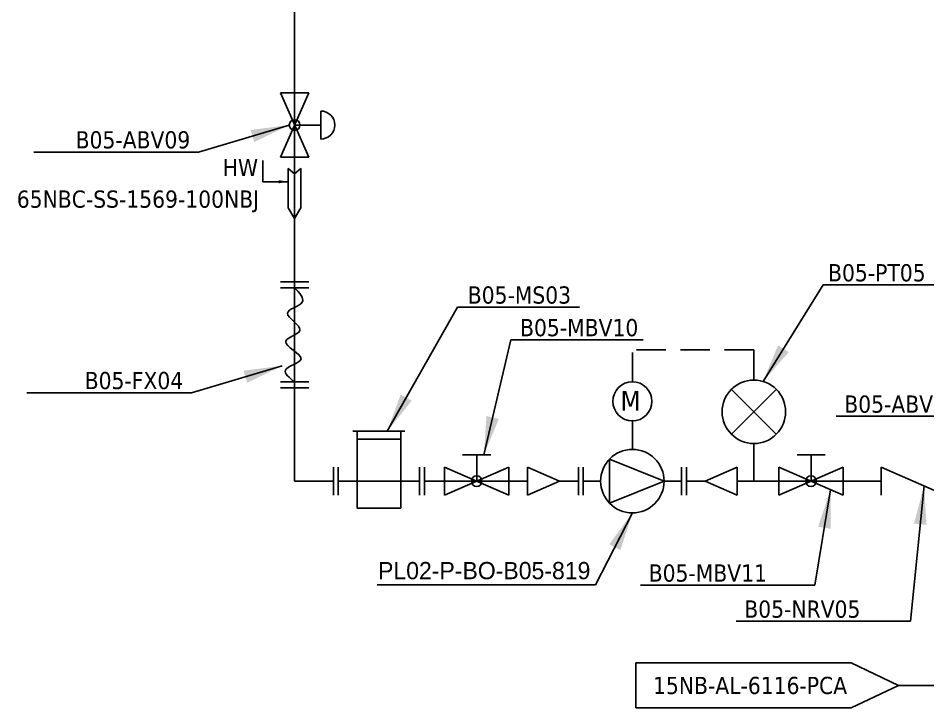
# Model space of a CAD drawing. Header units: millimetres. Extents: x -6314 to 11113, y -129 to 3675.
# Drawn here: x -2548 to -1958, y 1038 to 1485 of the extents above; entities that cross this region are included whole.
import ezdxf

# ---------------------------------------------------------------- set-up
doc = ezdxf.new("R2010")
doc.units = ezdxf.units.MM
doc.linetypes.add('HIDDEN', pattern=[9.525, 6.35, -3.175])
for name, color, linetype in [('CA LINE', 5, 'Continuous'), ('Equipment', 123, 'Continuous'), ('HW LINE', 1, 'Continuous'), ('INTRUMENT', 3, 'HIDDEN'), ('Reference', 6, 'Continuous')]:
    doc.layers.add(name, color=color, linetype=linetype)
doc.dimstyles.new('ISO-25', dxfattribs={"dimtxt": 2.5, "dimasz": 2.5, "dimexe": 1.25, "dimexo": 0.625, "dimtad": 1, "dimtxsty": 'Standard', "dimcen": 2.5, "dimadec": 0, "dimazin": 0, "dimtfac": 1, "dimtmove": 0, "dimatfit": 3, "dimfxl": 1, "dimarcsym": 0})

msp = doc.modelspace()

# ---------------------------------------------------------------- linework, layer by layer
for p, q in [((-2368.67, 1279.74), (-2368.67, 1442.08)), ((-2368.67, 1184.91), (-2368.67, 1279.74)), ((-2368.67, 1184.91), (-2343.54, 1184.91)), ((-2284.43, 1184.91), (-2217.54, 1184.91)), ((-2196.75, 1184.91), (-2184.53, 1184.91)), ((-2114.47, 1184.91), (-2102.26, 1184.91)), ((-2081.46, 1184.91), (-1988.04, 1184.91))]:
    msp.add_line(p, q)
at = {"linetype": 'Continuous', "lineweight": -3}
for p, q in [((-2359.54, 1395.13), (-2377.79, 1436.72)), ((-2359.54, 1436.72), (-2377.79, 1395.13)), ((-2359.54, 1436.72), (-2377.79, 1436.72)), ((-2351.7, 1406.82), (-2351.7, 1425.02)), ((-2368.67, 1415.92), (-2351.7, 1415.92)), ((-2377.79, 1395.13), (-2359.54, 1395.13)), ((-2359.54, 1314.2), (-2377.79, 1314.2)), ((-2359.54, 1310.4), (-2377.79, 1310.4)), ((-2359.54, 1249.28), (-2377.79, 1249.28)), ((-2359.54, 1245.48), (-2377.79, 1245.48)), ((-2085.23, 1244.46), (-2056.11, 1215.34)), ((-2085.23, 1215.34), (-2056.11, 1244.46)), ((-2070.67, 1184.91), (-2070.67, 1209.3)), ((-2241.44, 1201.87), (-2259.64, 1201.87)), ((-2250.54, 1184.91), (-2250.54, 1201.87)), ((-2024.48, 1201.87), (-2042.67, 1201.87)), ((-2033.58, 1184.91), (-2033.58, 1201.87)), ((-2343.54, 1175.78), (-2343.54, 1194.03)), ((-2284.43, 1175.78), (-2284.43, 1194.03)), ((-2229.75, 1194.03), (-2271.33, 1175.78)), ((-2271.33, 1194.03), (-2229.75, 1175.78)), ((-2271.33, 1194.03), (-2271.33, 1175.78)), ((-2229.75, 1175.78), (-2229.75, 1194.03)), ((-2217.54, 1194.03), (-2196.75, 1184.91)), ((-2217.54, 1194.03), (-2217.54, 1175.78)), ((-2184.53, 1175.78), (-2184.53, 1194.03)), ((-2114.47, 1175.78), (-2114.47, 1194.03)), ((-2081.46, 1194.03), (-2102.26, 1184.91)), ((-2081.46, 1194.03), (-2081.46, 1175.78)), ((-2012.78, 1194.03), (-2054.37, 1175.78)), ((-2054.37, 1194.03), (-2012.78, 1175.78)), ((-2054.37, 1194.03), (-2054.37, 1175.78)), ((-2012.78, 1175.78), (-2012.78, 1194.03)), ((-1988.04, 1194.03), (-1988.04, 1175.78)), ((-2196.75, 1184.91), (-2217.54, 1175.78)), ((-2102.26, 1184.91), (-2081.46, 1175.78))]:
    msp.add_line(p, q, dxfattribs=at)
msp.add_lwpolyline([(-2368.67, 1531.89), (-2368.67, 1442.08), (-2368.67, 1442.08)])
for centre, radius in [((-2368.67, 1415.92), 3.45), ((-2070.67, 1229.9), 20.6), ((-2250.54, 1184.91), 3.45), ((-2033.58, 1184.91), 3.45)]:
    msp.add_circle(centre, radius)
for centre, radius, start, end in [((-2351.7, 1415.92), 9.1, 270, 90), ((-2070.67, 1229.9), 20.6, 180, 0)]:
    msp.add_arc(centre, radius, start, end, dxfattribs=at)
msp.add_spline([(-2368.67, 1249.28), (-2374.67, 1256.81), (-2364.47, 1264.25), (-2374.43, 1275.56), (-2365.26, 1282.87), (-2373.32, 1293.87), (-2363.77, 1301.04), (-2368.67, 1310.4)], degree=3)
at = {"layer": 'CA LINE'}
msp.add_line((-1823.77, 1052.42), (-1976.8, 1052.42), dxfattribs=at)
at = {"layer": 'Equipment'}
for p, q in [((-2149.5, 1205.5), (-2149.5, 1223.99)), ((-2128.91, 1184.91), (-2164.41, 1199.12)), ((-2164.41, 1199.12), (-2164.41, 1170.7)), ((-2181.36, 1175.78), (-2181.36, 1194.03)), ((-2117.64, 1175.78), (-2117.64, 1194.03)), ((-2340.38, 1184.91), (-2287.59, 1184.91)), ((-2181.36, 1184.91), (-2170.1, 1184.91)), ((-2128.91, 1184.91), (-2164.41, 1170.7)), ((-2128.91, 1184.91), (-2117.64, 1184.91))]:
    msp.add_line(p, q, dxfattribs=at)
at = {"layer": 'Equipment', "lineweight": -3}
for p, q in [((-2328.16, 1217.33), (-2330.86, 1217.33)), ((-2299.81, 1217.33), (-2297.11, 1217.33)), ((-2299.81, 1212.2), (-2328.16, 1212.2)), ((-2340.38, 1175.78), (-2340.38, 1194.03)), ((-2287.59, 1175.78), (-2287.59, 1194.03))]:
    msp.add_line(p, q, dxfattribs=at)
msp.add_lwpolyline([(-2299.81, 1217.33), (-2328.16, 1217.33), (-2328.16, 1167.43), (-2299.81, 1167.43)], close=True, dxfattribs=at)
at = {"layer": 'Equipment'}
for centre, radius in [((-2149.5, 1236.68), 12.69), ((-2149.5, 1184.91), 20.6)]:
    msp.add_circle(centre, radius, dxfattribs=at)
at = {"layer": 'HW LINE'}
msp.add_lwpolyline([(-2372.76, 1362.25), (-2368.67, 1355.37), (-2364.58, 1362.25), (-2364.58, 1387.65), (-2368.67, 1384.21), (-2372.76, 1387.65), (-2372.76, 1362.25)], close=True, dxfattribs=at)
at = {"layer": 'INTRUMENT', "linetype": 'HIDDEN', "lineweight": -3, "ltscale": 3}
for p, q in [((-2070.67, 1270.06), (-2149.5, 1270.06)), ((-2149.5, 1249.37), (-2149.5, 1270.06)), ((-2070.67, 1270.06), (-2070.67, 1250.5))]:
    msp.add_line(p, q, dxfattribs=at)
at = {"layer": 'Reference'}
msp.add_lwpolyline([(-2007.59, 1066.97), (-2147.21, 1066.97), (-2147.21, 1037.86), (-2007.59, 1037.86), (-1976.8, 1052.42)], close=True, dxfattribs=at)

# ---------------------------------------------------------------- texts
at = {"char_height": 11.1664, "width": 777.1843}
for s, insert, attachment_point in [('{\\fTahoma|b0|i0|c0|p34;B05-ABV09}', (-2436.41, 1411.93), 3), ('{\\fTahoma|b0|i0|c0|p34;HW}', (-2392.43, 1393.93), 3), ('\\pxt9;{\\fTahoma|b0|i0|c0|p34;65NBC-SS-1569-100NBJ}', (-2548.98, 1373.47), 1), ('{\\fTahoma|b0|i0|c0|p34;B05-PT05}', (-1959.21, 1325.68), 3), ('{\\fTahoma|b0|i0|c0|p34;B05-MS03}', (-2189.28, 1311.25), 3), ('{\\fTahoma|b0|i0|c0|p34;B05-MBV10}', (-2145.65, 1290.09), 3), ('{\\fTahoma|b0|i0|c0|p34;B05-FX04}', (-2440.97, 1255.77), 3), ('{\\fTahoma|b0|i0|c0|p34;B05-ABV10}', (-2012, 1240.47), 1), ('PL02-P-BO-B05-819', (-2176.76, 1132.46), 3), ('{\\fTahoma|b0|i0|c0|p34;B05-MBV11}', (-2138.9, 1130.87), 1), ('{\\fTahoma|b0|i0|c0|p34;B05-NRV05}', (-2076.88, 1107.49), 1)]:
    msp.add_mtext(s, dxfattribs=dict(at, insert=insert, attachment_point=attachment_point))
at = {"insert": (-2010.16, 1057.95), "char_height": 11.1664, "attachment_point": 3}
msp.add_mtext_dynamic_manual_height_columns('{\\fTahoma|b0|i0|c0|p34;15NB-AL-6116-PCA}', width=282.3154, gutter_width=8.96, heights=[0], dxfattribs=at)
at = {"layer": 'Equipment', "color": 0, "insert": (-2144.26, 1230.68), "char_height": 12.7594, "width": 337.1898, "attachment_point": 9}
msp.add_mtext('{\\fTahoma|b0|i0|c0|p34;M}', dxfattribs=at)

# ---------------------------------------------------------------- leaders
at = {"linetype": 'Continuous', "lineweight": -3}
for points, override in [([(-2372.12, 1415.92), (-2431.05, 1398.43), (-2537.98, 1398.43)], {"dimscale": 10, "dimtad": 0}), ([(-2064.74, 1249.62), (-2025.66, 1312.18), (-1953.85, 1312.18)], {"dimscale": 10, "dimtad": 0}), ([(-2308.6, 1217.33), (-2263, 1297.75), (-2183.92, 1297.75)], {"dimscale": 10, "dimtad": 0}), ([(-2245.91, 1201.87), (-2228.31, 1276.59), (-2142.48, 1276.59)], {"dimscale": 10, "dimtad": 0}), ([(-2376.68, 1259.76), (-2435.61, 1242.27), (-2542.54, 1242.27)], {"dimscale": 10, "dimtad": 0}), ([(-1908.26, 1210.54), (-1925.3, 1226.97), (-2017.36, 1226.97)], {"dimscale": 10, "dimtad": 0}), ([(-1946.45, 1175.78), (-1988.04, 1194.03)], {"dimscale": 2.5, "dimgap": 0.625, "dimtad": 0}), ([(-1960.22, 1181.83), (-1969, 1093.99), (-2082.24, 1093.99)], {"dimscale": 10, "dimtad": 0}), ([(-2020.91, 1179.35), (-2031.02, 1117.37), (-2144.26, 1117.37)], {"dimscale": 10, "dimtad": 0}), ([(-2149.5, 1164.31), (-2173.38, 1117.6), (-2315.03, 1117.6)], {"dimscale": 10, "dimtad": 0})]:
    msp.add_leader(points, dimstyle='ISO-25', override=override, dxfattribs=at)
at = {"layer": 'HW LINE'}
msp.add_leader([(-2372.76, 1379.13), (-2389.21, 1379.13), (-2389.21, 1392.96)], dimstyle='ISO-25', override={"dimscale": 2.5, "dimgap": 0.625, "dimtad": 0}, dxfattribs=at)

doc.saveas('drawing.dxf')
